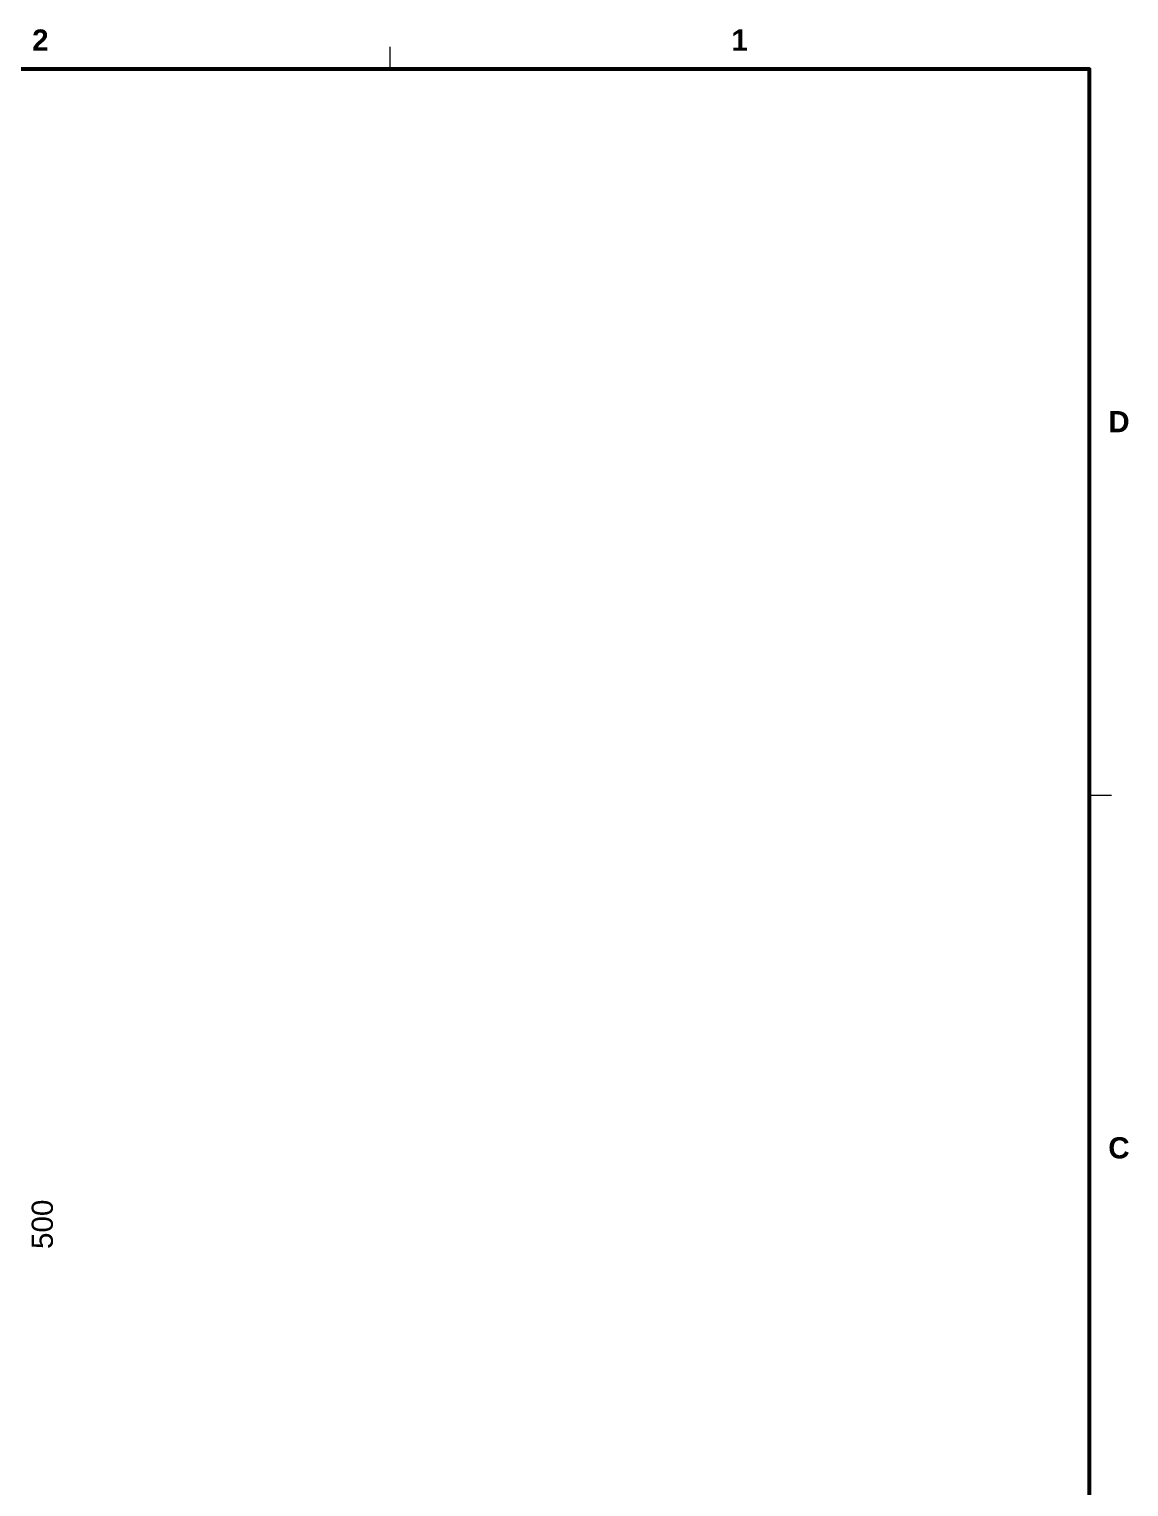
# Model space of a CAD drawing. Header units: millimetres. Extents: x 282 to 167718, y 282 to 525318.
# Drawn here: x 123572 to 165506, y 331922 to 387526 of the extents above; entities that cross this region are included whole.
import ezdxf
from ezdxf.enums import TextEntityAlignment as Align

# ---------------------------------------------------------------- set-up
doc = ezdxf.new("R2010")
doc.units = ezdxf.units.MM
doc.layers.add('DIMENSIONS', color=7, linetype='Continuous')
doc.layers.add('FRAME', color=7, linetype='Continuous')
doc.styles.add('ARIAL', font='arial.ttf')
doc.styles.add('ARIAL_BOLD', font='arialbd.ttf')

msp = doc.modelspace()

# ---------------------------------------------------------------- linework, layer by layer
at = {"layer": 'FRAME', "lineweight": 20}
for p, q in [((137333.3, 386000), (137333.3, 386846.7)), ((164000, 358300), (164846.7, 358300))]:
    msp.add_line(p, q, dxfattribs=at)
at = {"layer": 'FRAME', "lineweight": 53}
msp.add_lwpolyline([(4000, 275200), (164000, 275200), (164000, 386000), (4000, 386000)], close=True, dxfattribs=at)

# ---------------------------------------------------------------- texts
at = {"layer": 'DIMENSIONS', "style": 'ARIAL'}
msp.add_text('500', height=808.28, rotation=90, dxfattribs=at).set_placement((124476.1, 341936.1), align=Align.CENTER)
at = {"layer": 'FRAME', "style": 'ARIAL_BOLD'}
for s, p in [('2', (124000, 386705.6)), ('1', (150666.7, 386705.6)), ('D', (165128.9, 372150)), ('C', (165128.9, 344450))]:
    msp.add_text(s, height=808.3, dxfattribs=at).set_placement(p, align=Align.CENTER)

doc.saveas('drawing.dxf')
